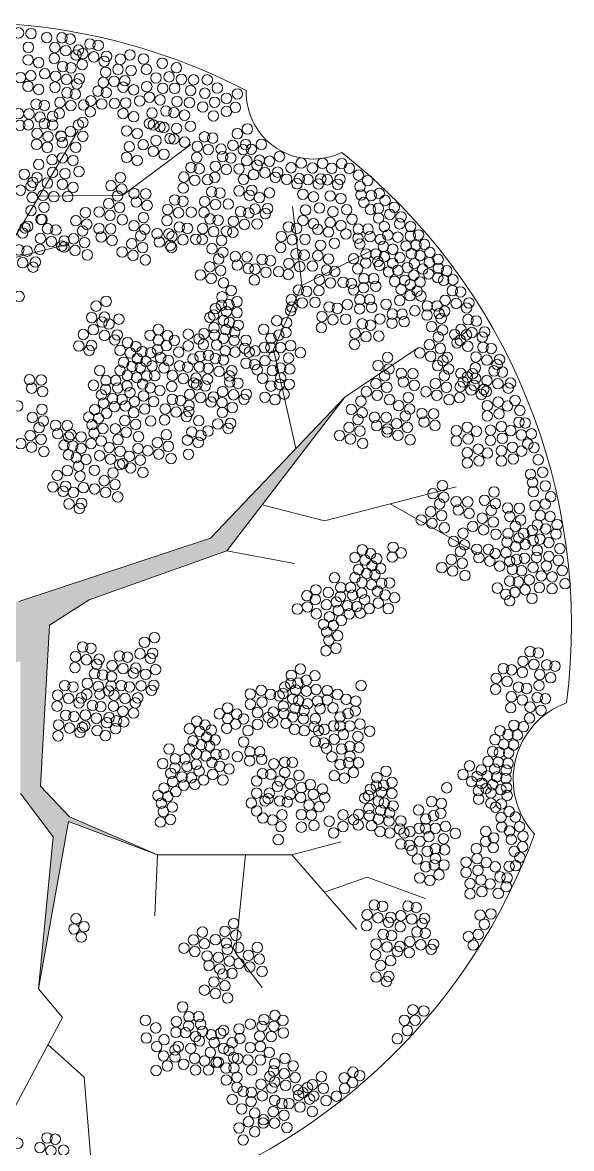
# Model space of a CAD drawing. Header units: millimetres. Extents: x 38613 to 88834, y 14193 to 29607.
# Drawn here: x 55752 to 56565, y 26973 to 28640 of the extents above; entities that cross this region are included whole.
import ezdxf

# ---------------------------------------------------------------- set-up
doc = ezdxf.new("R2010")
doc.units = ezdxf.units.MM
doc.layers.add('zelen', color=69, linetype='Continuous')

# ---------------------------------------------------------------- blocks, each defined once
blk = doc.blocks.new('7897')
at = {"layer": 'zelen', "linetype": 'Continuous', "lineweight": 13}
blk.add_hatch(color=256, dxfattribs=at).paths.add_polyline_path([(34.8, 6.7), (34.8, -188.9), (83.1, -253.2), (61.7, -478.2), (106.1, -230.2), (237.4, -279.6), (107.2, -223.7), (64.3, -178.2), (77.7, 60.3), (136.7, 97.8), (340.4, 170.1), (514.7, 397.9), (316.3, 188.9), (32.2, 95.1), (-45.6, 97.8), (-118.4, 225.8), (-39.3, 412.6), (-123.3, 234.4), (-262.7, 341.6), (-388.7, 432.7), (-407.4, 590.8), (-396.7, 413.9), (-275.5, 320.2), (-415.6, 239.8), (-266.7, 313.5), (-136.7, 213), (-64.3, 57.6), (-67, 28.1), (-262.7, -138), (-273.4, -250.5), (-469.1, -360.3), (-254.7, -253.2), (-241.2, -151.4), (-34.8, -6.7)])
at = {"layer": 'zelen', "lineweight": 13}
for p, q in [((5.3, 599.2), (119.5, 791.4)), ((186.4, 696.7), (286.8, 771.9)), ((62.4, 695.3), (186.4, 696.7)), ((451.2, 563), (437.3, 680)), ((5.3, 599.2), (105.6, 624.3)), ((451.2, 563), (551.6, 613.1)), ((409.4, 468.3), (451.2, 563)), ((442.3, 321.6), (409.4, 468.3)), ((514.7, 397.9), (624, 471.1)), ((514.7, 397.9), (316.3, 188.9)), ((340.4, 170.1), (514.7, 397.9)), ((484.7, 214.8), (679.8, 264.9)), ((392.7, 238.5), (484.7, 214.8)), ((582.2, 239.8), (710.4, 167.4)), ((316.3, 188.9), (32.2, 95.1)), ((136.7, 97.8), (340.4, 170.1)), ((340.4, 170.1), (440.4, 151.3)), ((77.7, 60.3), (136.7, 97.8)), ((64.3, -178.2), (77.7, 60.3)), ((107.2, -223.7), (64.3, -178.2)), ((34.8, -188.9), (83.1, -253.2)), ((61.7, -478.2), (106.1, -230.2)), ((237.4, -279.6), (106.1, -230.2)), ((107.2, -223.7), (237.4, -279.6)), ((83.1, -253.2), (61.7, -478.2)), ((436.6, -279.6), (509, -260.6)), ((237.4, -279.6), (233.8, -370.2)), ((237.4, -279.6), (436.6, -279.6)), ((367.8, -279.6), (353, -424.7)), ((436.6, -279.6), (532.6, -390.3)), ((484.6, -335), (548.1, -312.8)), ((548.1, -312.8), (633.8, -344.4)), ((353, -424.7), (392.4, -476.3)), ((61.7, -478.2), (97.2, -520.6)), ((97.2, -520.6), (18.5, -668.1)), ((75.6, -561.1), (129.2, -609.1)), ((129.2, -609.1), (139, -729.5))]:
    blk.add_line(p, q, dxfattribs=at)
at = {"layer": 'zelen', "color": 86, "lineweight": 5, "true_color": 0x228a00}
for centre in [(32, 936.9), (50.5, 935.8), (73.7, 930), (96.2, 929.6), (108.4, 927.6), (46.5, 915.5), (85.7, 915.3), (101.9, 910.6), (46.1, 896.8), (61.9, 892.9), (84.8, 899.1), (196.8, 904.2), (217, 898.2), (70.7, 876.4), (97.3, 887), (109.6, 885.1), (221.3, 882.8), (244.6, 891.9), (265.6, 885.3), (34.6, 870.6), (50.1, 873.4), (235.4, 870.2), (254.7, 871.8), (273.1, 868.2), (291, 867.4), (311.2, 867.4), (46.1, 857.8), (61.9, 853.1), (202.5, 852.6), (221.8, 857.3), (245.4, 854.8), (263, 854.8), (286.6, 851.5), (307.7, 847.6), (326.1, 855.3), (355.9, 846.5), (211.2, 836.1), (225.6, 841.6), (241.4, 837.7), (266.5, 835.3), (284.9, 833.6), (304.6, 827.3), (322.1, 834.2), (339.7, 840), (352.8, 826.5), (186.7, 817.5), (202.5, 812.8), (229.5, 818.2), (250.1, 821.2), (261.9, 818.9), (277.7, 815), (320.4, 813.9), (339.7, 820.7), (120.6, 800.7), (127.1, 804.5), (225.6, 802.6), (231.4, 800.7), (241.4, 797.9), (247.2, 796.9), (265.8, 795.5), (286.4, 798.6), (94.6, 784.3), (95.1, 783.9), (108.7, 790.8), (127.1, 783.9), (191.9, 791.7), (207.6, 787.8), (235.4, 777.4), (256, 780.4), (261.9, 779.9), (74.6, 767.5), (96.9, 774.3), (116.6, 767.5), (195.8, 768.3), (216.4, 771.3), (231.4, 761.7), (277.7, 775.2), (81.6, 749.1), (96.9, 751.8), (112.7, 748), (191.9, 752.7), (207.6, 748), (247.2, 757.1), (40.4, 727.6), (61.8, 742.2), (82.4, 730.4), (100.8, 728.5), (121.4, 731.5), (521.5, 736.4), (535.1, 726.3), (50.5, 710.1), (53.1, 715.8), (59.2, 722.7), (74.6, 714.7), (96.9, 712.8), (537.3, 709.5), (548.7, 718.3), (34.7, 704), (52.2, 693.3), (68, 696.3), (84.2, 694.4), (104.8, 694.4), (112.7, 708.1), (452.8, 698), (468.5, 694.2), (493.2, 695.4), (539, 696.9), (553.9, 696.1), (565.8, 699.3), (69.7, 678.8), (477.3, 677.7), (509, 691.6), (543, 685.9), (564.5, 677.1), (574.5, 688.9), (588.1, 678.8), (50.5, 673.8), (65.3, 660.9), (66.7, 660.4), (452.8, 659), (456.7, 674.7), (497.2, 672.1), (517.7, 675.1), (525.6, 661), (552.6, 675.5), (564.9, 662.8), (581.5, 668.3), (598.2, 664.5), (45.6, 650.5), (468.5, 654.3), (474.9, 645.9), (493.2, 656.4), (509, 651.7), (534.8, 646.4), (549.2, 646.4), (573.2, 650.2), (596, 654.3), (612.2, 650.2), (490.7, 642), (516.4, 639.3), (534.3, 633), (552.3, 635.2), (567.5, 631.2), (578.5, 637.6), (593.4, 634.5), (611.8, 636.2), (624, 637.8), (478.9, 622.5), (499.5, 625.5), (537.1, 624.3), (546.3, 609.7), (560.8, 609.7), (571.9, 620.8), (585.9, 616.7), (605.6, 621.4), (613.5, 610.1), (620.1, 622.5), (632.8, 623.8), (640.7, 612), (474.9, 606.9), (490.7, 602.2), (527.9, 602.6), (545.9, 596.3), (563.8, 598.5), (566.2, 592.8), (573.2, 605.4), (585.9, 595.8), (596.4, 604.1), (617.9, 595.5), (626.2, 607.3), (639.8, 597.2), (653, 601.6), (534, 587.6), (579.8, 583.2), (593.4, 585.4), (607.4, 589.5), (617, 578.2), (630.2, 587.3), (638.9, 580.2), (653.4, 588.4), (665.7, 584.8), (542.7, 559.6), (543.2, 573.1), (557.6, 573.1), (560.7, 561.8), (588.6, 569.2), (603.5, 570.6), (611.8, 564.2), (626.2, 568.1), (652.5, 574.4), (661.3, 570.6), (674.9, 571.4), (333.1, 546.1), (346.7, 555.4), (598.2, 557.1), (611.3, 547.8), (621.9, 554.6), (627.7, 547.2), (323.4, 528.8), (332.2, 533.8), (343.2, 534.6), (355.4, 539), (536.7, 528.4), (537.1, 541.9), (551.6, 541.9), (554.6, 530.6), (576, 535.2), (596, 540.9), (636.9, 532.6), (315.1, 515.6), (320.8, 519.2), (335.3, 511.2), (339.7, 524.4), (355.4, 522.8), (414.2, 510.7), (566.8, 513.5), (585.2, 520.6), (599.6, 520.6), (602.7, 509.4), (618.5, 525.5), (636.5, 519.2), (654.5, 521.4), (238.9, 497.8), (321.3, 500.5), (338.8, 497.5), (344, 508.5), (351.9, 493.9), (357.2, 504.1), (394.9, 498.1), (427.7, 493.4), (428.6, 507.9), (540.6, 506.2), (552.9, 504.2), (584.7, 507.2), (193.3, 478.3), (226.6, 489.3), (238.9, 482.1), (252.5, 488.7), (262.5, 481.6), (283.1, 490.9), (298.9, 483.8), (305.5, 475.8), (306.4, 491.7), (322.1, 489.5), (335.3, 484.6), (351.1, 481.8), (368.6, 481.8), (405.4, 484.6), (417.2, 489.5), (136.5, 466.8), (182.3, 467), (197.2, 463.2), (205.6, 472.5), (214.8, 465.1), (237.6, 467.8), (250.7, 473.9), (269.1, 464.3), (283.1, 473.6), (313, 459.7), (325.2, 475), (337.9, 466.2), (352.4, 464.3), (366.8, 470), (373.4, 464.3), (382.2, 466.2), (395.7, 471.1), (405.4, 471.1), (419.8, 471.1), (434.7, 473.9), (449.2, 463.4), (187.6, 449.2), (199.9, 443.4), (207.8, 454.7), (220.5, 450.5), (229.6, 444), (290.1, 454.1), (299.7, 442.4), (300.5, 458.1), (323.1, 454.8), (335.3, 452.9), (368.6, 447.8), (381.3, 445.9), (396.6, 451.6), (410.2, 458.5), (431.7, 455.5), (152.1, 437.1), (182.3, 437.1), (192.9, 429.9), (206.9, 426.7), (212.1, 441.8), (221.8, 428.8), (233.6, 429.4), (282.5, 442.1), (312.6, 440.5), (385.2, 438.2), (407.6, 437.1), (419.8, 440.9), (419.8, 426.4), (433.4, 439.3), (142.9, 415.4), (160.9, 409.1), (161.3, 422.5), (175.8, 422.5), (178.8, 411.3), (192.4, 414.3), (215.7, 417.3), (227, 411.5), (393.1, 425.6), (405.4, 414), (418.1, 416.8), (432.6, 416.8), (154.7, 401.1), (171.4, 395.6), (185, 394.5), (196.8, 404.4), (241.1, 407.4), (396.6, 397.5), (411.5, 394), (425.1, 402.2), (684.7, 396.8), (766.9, 392.6), (144.7, 379.1), (157.8, 388.8), (174, 383.5), (190.2, 384.6), (203.4, 391.2), (725.7, 385.1), (741.9, 390.3), (755.5, 384.5), (773.9, 378), (135.9, 368.2), (150.4, 366.5), (162.2, 373.9), (725.7, 370), (743.2, 373), (772.6, 360.5), (781.8, 359.4), (140.7, 356.9), (143.8, 344.5), (156.9, 351.1), (679.9, 347.9), (696.1, 353.1), (709.7, 347.3), (730.5, 348.8), (746.7, 354), (760.3, 348.3), (791, 343.4), (139.4, 328.9), (154.3, 332.7), (679.9, 332.8), (697.4, 335.8), (730.5, 333.7), (748, 336.7), (776.1, 341.8), (785.7, 328.3), (696.1, 315.4), (712.3, 320.7), (725.9, 314.9), (746.7, 318.3), (762.9, 323.5), (776.5, 317.8), (794.9, 323.1), (696.1, 300.3), (713.6, 303.4), (746.7, 303.2), (764.2, 306.2), (801.1, 305), (789.7, 283.6), (807.6, 286.6), (792.7, 271.5), (811.6, 266.3), (794.1, 257.8), (819.5, 250.3), (796.3, 237.2), (811.6, 239.6), (775.2, 216), (804.1, 222.6), (818.6, 221), (779.4, 196.1), (792.3, 200.4), (799.8, 208.6), (812, 202.6), (827.4, 195.1), (829.1, 208.9), (781.8, 179.8), (793.6, 185.8), (803.7, 187.5), (816.8, 182.5), (529.8, 160.3), (540.8, 171.6), (553, 165.8), (585, 161.2), (586.4, 175.5), (598.2, 167.2), (780.9, 159.2), (798.4, 160.5), (799.8, 171), (816.8, 161.9), (833.1, 173.5), (535.1, 142.5), (544.7, 156.5), (555.2, 148), (562.2, 158.4), (567.9, 143.9), (793.6, 145.7), (813.3, 147.9), (830.9, 156.2), (499.6, 130.4), (529.8, 130.4), (547.4, 136.7), (559.6, 135.1), (776.5, 140.8), (787.9, 127.3), (805.5, 133.1), (821.7, 131.7), (836.6, 141), (508.8, 115.9), (523.3, 115.9), (540.3, 123.3), (554.4, 120), (563.1, 110.6), (569.3, 122.2), (581.1, 122.7), (740.6, 115), (759, 125.4), (771.7, 124.3), (781.8, 112.5), (802.8, 115.8), (821.7, 114.1), (840.9, 121.5), (502.2, 94.4), (508.4, 102.4), (526.3, 104.6), (539.9, 107.6), (544.3, 97.7), (564.4, 92.8), (574.5, 104.9), (588.5, 100.8), (752.9, 105.9), (759, 96.3), (766.5, 108.9), (791.9, 99.9), (505.3, 82.1), (518.9, 88.9), (521.5, 76.9), (532.5, 87.8), (537.7, 78), (550.9, 84.6), (579.3, 84.6), (483.4, 61.5), (492.1, 72.5), (497.8, 59.8), (509.7, 67.3), (488.2, 50.2), (504.4, 44.5), (491.3, 37.9), (501.8, 26.1), (486.9, 22.2), (435.6, -14.1), (391.1, -36.4), (423.4, -41), (426, -31.4), (434.7, -26.5), (445.7, -25.6), (539, -29.2), (374.9, -41.7), (374.9, -56.8), (392.4, -53.7), (404.7, -42.2), (417.7, -44.6), (504.1, -42.2), (516.7, -49.5), (531.1, -52.3), (329.1, -71), (341.4, -62.4), (355, -71.5), (385.7, -69.3), (408.9, -68.5), (423.8, -59.7), (424.7, -70.7), (519.8, -70.7), (530.3, -66.8), (308.1, -87.7), (341.4, -78.1), (353.2, -86.3), (365.1, -78.6), (385.7, -86.6), (401.4, -76.5), (408, -84.4), (427.7, -85.2), (437.8, -75.6), (469.4, -90.2), (498.3, -89.1), (507.9, -75.6), (507.9, -89.1), (522.4, -89.1), (537.3, -86.3), (765.1, -88), (779.2, -90.2), (284.9, -93.2), (299.8, -97), (310.3, -105.6), (317.3, -95.1), (340.1, -92.4), (371.6, -96), (440.4, -94), (454.9, -96), (475.9, -96), (484.7, -94), (512.7, -101.7), (534.2, -104.7), (551.7, -96.8), (744.5, -96.2), (756.4, -102), (770.4, -102.5), (254.7, -123.1), (284.9, -123.1), (290.1, -111.1), (302.4, -116.8), (314.7, -118.5), (323, -109.7), (365.2, -112.6), (471.1, -112.4), (483.8, -114.3), (487.8, -122), (499.2, -108.6), (510.1, -123.1), (522.4, -119.3), (536, -120.9), (737.1, -109.1), (750.2, -116), (764.7, -117.1), (263.9, -137.7), (278.3, -137.7), (295.4, -130.3), (309.4, -133.6), (324.3, -131.4), (336.2, -130.8), (356, -134.3), (374, -140.6), (374.4, -127.2), (388.9, -127.2), (391.9, -138.4), (495.7, -134.7), (522.4, -133.8), (733.6, -127), (743.7, -128.1), (757.3, -128.9), (245.4, -144.8), (263.4, -151.1), (281.4, -149), (409.8, -145.1), (426, -142.6), (437.4, -142.9), (507.9, -146.2), (520.6, -143.5), (535.1, -143.5), (575.8, -156.1), (699.4, -148.1), (716.9, -154.4), (727, -141.5), (736.7, -152.8), (741.9, -142.6), (753.7, -154.4), (756.4, -144.3), (257.3, -159.1), (260.3, -171.5), (273.9, -164.6), (287.5, -165.7), (384.4, -170.4), (393.1, -159.7), (405.4, -160.8), (419, -170.4), (426, -158), (447, -162.1), (499.2, -162.7), (514.1, -166.3), (527.6, -158), (562.3, -165.4), (584.6, -172.6), (689.8, -161), (702.5, -171.2), (710.4, -163.8), (717.4, -173.9), (725.7, -163.2), (739.7, -164.3), (753.3, -166.8), (247.2, -181.1), (264.7, -186.3), (276.6, -176.7), (292.8, -175.6), (384.4, -188.5), (403.2, -188.5), (415, -178.6), (433.9, -174.5), (433.9, -190.7), (450.5, -180.3), (463.8, -175.7), (468.2, -190.2), (481.8, -182.5), (552.6, -182.7), (561.4, -177.8), (568.8, -187.1), (572.3, -177), (584.6, -188.8), (665.7, -180.5), (712.6, -184.9), (724, -181.6), (731, -188.2), (733.6, -176.1), (745.9, -183.3), (754.2, -180), (238.4, -192.1), (243.3, -203.3), (252.9, -193.7), (376.5, -203.1), (396.6, -200), (401.4, -196.7), (418.5, -200), (429.9, -201.4), (449.6, -194.8), (461.9, -206.2), (485.2, -195.1), (544.3, -195.9), (550, -192.3), (564.5, -200.3), (573.2, -203.1), (586.4, -207.4), (643.3, -200.9), (657.8, -203.6), (713, -197.3), (731, -203.3), (746.7, -204.4), (755.1, -191.8), (246.3, -215.7), (259.5, -209.1), (384.4, -214.9), (422, -220.6), (450.5, -220.1), (465.3, -220.7), (476.9, -208.6), (512.3, -220.6), (535.5, -219.8), (550.4, -211), (551.3, -222), (568, -214), (581.1, -217.6), (624, -213.5), (646.4, -222), (656.9, -218.2), (738, -209.4), (758.1, -215.7), (767.3, -223.9), (241.9, -231.3), (256.8, -227.5), (393.6, -225.3), (408, -228.3), (420.3, -238.2), (450.5, -238.8), (469.2, -236.2), (491.7, -230), (512.3, -237.9), (528.1, -227.8), (534.7, -235.7), (554.4, -236.6), (564.5, -226.9), (580.2, -229.7), (597.8, -229.7), (624.9, -240.4), (634.6, -226.9), (634.6, -240.4), (649, -240.4), (663.9, -237.7), (745.9, -224.5), (747.2, -238.5), (773.5, -237.9), (416.3, -257.4), (498.3, -247.3), (567.1, -245.3), (581.5, -247.3), (596, -241.5), (602.6, -247.3), (611.3, -245.3), (639.4, -253), (660.9, -256.1), (678.4, -248.1), (723.5, -245.1), (735.3, -254.7), (758.6, -244.5), (761.2, -256.9), (778.7, -252.2), (597.8, -263.7), (610.5, -265.7), (614.4, -273.4), (625.8, -259.9), (649, -270.6), (662.6, -272.3), (709.5, -270.6), (723.5, -260.2), (734.5, -269), (777.9, -267.9), (622.3, -286), (636.8, -274.5), (649, -285.2), (694.4, -290.6), (710.6, -285.4), (765.6, -274.5), (773.9, -283.5), (634.6, -297.5), (647.3, -294.8), (661.7, -294.8), (694.4, -305.7), (711.9, -302.7), (724.2, -291.2), (737.5, -297.5), (758.1, -297), (767.8, -295.9), (625.8, -314), (640.7, -317.6), (654.3, -309.3), (700.2, -322.3), (716.4, -317), (730, -322.8), (744.5, -312.4), (755.1, -314), (700.2, -337.4), (717.7, -334.3), (741.9, -336.8), (753.7, -326.9), (715.1, -368.9), (731, -367.2), (721.4, -382.5), (697.8, -400.7), (712.4, -397.5), (704.9, -413.3), (274.9, -504.9), (284.1, -519.4), (298.6, -519.4), (219.8, -524.7), (235.1, -535.9), (265.7, -526.6), (283.7, -532.9), (301.6, -530.7), (335.5, -539.8), (358.3, -537.6), (374.9, -530.4), (221.1, -551), (247.4, -553.5), (264.9, -542.5), (279, -543.1), (293.9, -548.8), (299.6, -555.2), (304.4, -541.2), (317.1, -546.1), (321.5, -557.6), (331.1, -543.9), (359.6, -551.6), (236.5, -563.7), (263.6, -568.6), (268.4, -563.7), (286.9, -566.4), (315.8, -572.2), (335.5, -566.4), (343.4, -569.4), (348.2, -557.9), (246.5, -577.4), (263.6, -579.1), (276.3, -589.8), (292.6, -581), (307.4, -584.8), (324.5, -586.7), (327.6, -586.7), (350.4, -579.9), (356.5, -581.3), (235.6, -599.1), (252.2, -592.2), (293.9, -598.3), (313.1, -598.3), (339, -595.3), (350.8, -595.3), (403.9, -607.7), (409.5, -599.7), (339.4, -613.1), (355.2, -609), (355.2, -623.8), (411.1, -616), (364.4, -629.9), (348.2, -641.9), (362.2, -655.9), (376.2, -645), (381.5, -662), (394.7, -671.9), (358.3, -684), (372.3, -674.9), (381.5, -689.7), (394.2, -676.8), (364.4, -701.8)]:
    blk.add_circle(centre, 7.74, dxfattribs=at)
at = {"layer": 'zelen', "color": 98, "lineweight": 5, "true_color": 0x004200}
for centre in [(120.7, 911.4), (137.6, 920.4), (149.9, 918.4), (117.2, 904), (127.1, 906.1), (143.3, 901.4), (162.2, 902.2), (126.2, 889.9), (86.8, 872.7), (103, 868), (118.3, 861.4), (121.9, 868.9), (85.9, 856.5), (103.7, 848.2), (116, 846.2), (58, 831.3), (70.2, 829.4), (93.2, 833.9), (109.4, 829.2), (128.3, 830), (139, 836.3), (47.5, 817), (63.7, 812.3), (82.5, 813.2), (92.3, 817.7), (138.1, 820.1), (46.6, 800.8), (70, 802.4), (82.3, 800.5), (370.7, 794.6), (59.5, 788.1), (75.7, 783.5), (307.1, 783), (319.4, 781.1), (355.8, 787.6), (58.6, 771.9), (296.6, 768.8), (312.8, 764.1), (331.7, 764.9), (349.2, 770.5), (364.6, 763.9), (368.1, 771.4), (376.4, 764.6), (391.3, 771.7), (295.8, 752.6), (333.9, 753.7), (346.1, 751.7), (369.8, 747.6), (388.6, 748.4), (403.3, 746.9), (418.2, 753.9), (450.3, 744.2), (481.9, 743.8), (510.4, 743.4), (287.1, 737.6), (299.4, 735.7), (323.3, 739.4), (339.6, 734.7), (358.4, 735.5), (379.8, 727), (385.1, 741), (396.7, 729.8), (415.5, 730.7), (435.3, 737.2), (467, 736.8), (495.5, 736.4), (276.6, 723.4), (292.8, 718.7), (311.7, 719.5), (322.5, 723.2), (364.9, 720), (412, 723.2), (428.8, 720.2), (444.1, 713.6), (447.6, 721), (460.4, 719.8), (475.8, 713.2), (479.3, 720.6), (489, 719.4), (504.3, 712.8), (507.8, 720.2), (275.7, 707.2), (317.8, 701.6), (330.1, 699.7), (358.3, 703), (373.7, 696.4), (377.2, 703.8), (388.4, 693), (403.4, 700.1), (263.1, 689.6), (275.3, 687.7), (307.3, 687.3), (323.5, 682.7), (342.4, 683.5), (381.9, 676), (400.7, 676.8), (251.7, 659.1), (252.6, 675.3), (268.8, 670.6), (287.6, 671.5), (306.4, 671.1), (315.2, 661.6), (327.4, 659.6), (360.6, 672.2), (372.8, 670.3), (397.2, 669.4), (41.6, 648.2), (74.9, 646.9), (87.2, 645), (269.8, 649.5), (282, 647.6), (304.6, 647.3), (320.9, 642.6), (339.7, 643.4), (350, 658), (366.3, 653.3), (385.1, 654.1), (431.4, 649.6), (443.7, 647.6), (38.1, 640.8), (64.4, 632.6), (80.6, 627.9), (99.5, 628.8), (259.2, 635.3), (275.4, 630.6), (294.3, 631.4), (303.8, 631.1), (349.2, 641.8), (420.9, 635.3), (437.1, 630.6), (455.9, 631.4), (32.4, 615.7), (44.7, 613.8), (63.5, 616.4), (96, 621.3), (258.4, 619.1), (420, 619.1), (442.5, 609.8), (38.1, 596.7), (57, 597.6), (392.5, 601.5), (404.8, 599.5), (432, 595.5), (454.8, 607.9), (53.5, 590.1), (382, 587.2), (398.2, 582.5), (417.1, 583.3), (431.1, 579.3), (448.2, 590.8), (467, 591.7), (487.9, 585.7), (500.1, 583.8), (381.1, 571), (477.3, 571.4), (493.6, 566.8), (512.4, 567.6), (446.2, 556.1), (458.5, 554.2), (476.5, 555.2), (674, 555.3), (686.2, 553.4), (146.7, 532.4), (161.6, 539.5), (434.8, 525.6), (435.7, 541.8), (451.9, 537.2), (470.8, 538), (491.6, 531.1), (503.8, 529.2), (663.4, 541.1), (679.7, 536.4), (695, 529.8), (698.5, 537.2), (140.2, 515.4), (159, 516.2), (180.6, 513.1), (481, 516.9), (497.3, 512.2), (516.1, 513), (662.6, 524.9), (697.2, 512.3), (709.5, 510.3), (142.7, 497.5), (155.5, 508.8), (165.7, 506), (480.2, 500.7), (686.7, 498), (702.9, 493.3), (721.8, 494.1), (127.8, 490.5), (159.1, 489), (174.4, 482.4), (178, 489.8), (529.2, 475.7), (530.1, 491.9), (546.3, 487.2), (565.2, 488), (685.8, 481.8), (718.3, 486.7), (121.2, 473.4), (140, 474.3), (719.4, 471.5), (731.6, 469.6), (270.2, 444), (708.9, 457.2), (725.1, 452.6), (740.4, 446), (743.9, 453.4), (259.7, 429.8), (294.8, 425.9), (328.8, 435.8), (344.1, 429.2), (347.6, 436.7), (696.1, 427.3), (708, 441), (735.7, 436.6), (748, 434.7), (258.8, 413.6), (275.9, 425.1), (291.3, 418.5), (295.8, 416), (308.1, 414.1), (311.7, 424.3), (344.5, 420.1), (356.8, 418.2), (685.6, 413), (708.4, 425.4), (720.6, 409.2), (725.2, 422.3), (741.4, 417.6), (756.7, 411), (760.2, 418.5), (259.5, 394.5), (271.8, 392.6), (285.3, 401.7), (301.5, 397), (320.4, 397.9), (334, 405.8), (350.2, 401.2), (365.6, 394.6), (369.1, 402), (701.8, 408.3), (717.1, 401.7), (724.3, 406.1), (249, 380.2), (284, 376.4), (284.4, 385.5), (316.9, 390.4), (333.2, 389.6), (348.4, 382.2), (248.1, 364), (265.2, 375.6), (280.5, 369), (333.5, 375.1), (326.9, 358.1), (342.2, 351.5), (345.7, 358.9), (89.2, 281.9), (104.2, 288.9), (82.7, 264.8), (101.5, 265.7), (128, 263.7), (98, 258.3), (113.1, 256.7), (106.5, 239.7), (121.9, 233.1), (125.4, 240.5), (126.8, 27.9), (139, 26), (218.3, 34.8), (233.2, 41.8), (116.3, 13.6), (132.5, 8.9), (151.3, 9.8), (181, 14.7), (193.3, 12.8), (211.7, 17.8), (227.1, 11.2), (230.6, 18.6), (789, 21), (801.3, 19.1), (115.4, -2.6), (147.8, 2.4), (170.5, 0.4), (186.7, -4.2), (205.5, -3.4), (234.8, -5.5), (749.4, -4.1), (761.7, -6), (778.5, 6.7), (794.7, 2.1), (813.8, 1.4), (826, -0.5), (144.4, -11.7), (156.6, -13.6), (169.6, -15.8), (202, -10.8), (219.9, -12.6), (738.9, -18.4), (755.1, -23), (777.6, -9.5), (803.3, -12.9), (819.5, -17.6), (100.4, -29.3), (112.7, -31.2), (133.8, -25.9), (150.1, -30.6), (168.9, -29.8), (183.9, -29.3), (196.2, -31.2), (213.3, -29.6), (228.7, -36.2), (232.2, -28.8), (738, -34.6), (771.8, -31.6), (784, -33.5), (802.4, -29.1), (89.9, -43.5), (106.1, -48.2), (121.4, -54.8), (124.9, -47.4), (205, -54.8), (208.5, -47.4), (761.3, -45.8), (777.5, -50.5), (799.6, -46.9), (811.9, -48.8), (89, -59.7), (101.8, -73.2), (130.9, -72.8), (760.4, -62), (789.1, -61.1), (805.3, -65.8), (91.3, -87.5), (114.1, -75.1), (130, -89), (788.2, -77.3), (90.5, -103.7), (107.5, -92.2), (122.9, -98.7), (126.4, -91.3), (558.4, -354.1), (570.7, -356), (608.3, -355.7), (620.6, -357.7), (547.9, -368.4), (564.1, -373), (583, -372.2), (597.8, -370), (632.9, -373.9), (547, -384.6), (579.5, -379.6), (596.9, -386.2), (614, -374.7), (629.3, -381.3), (571.7, -397.3), (584, -399.2), (621.6, -394), (633.9, -395.9), (561.2, -411.6), (577.4, -416.2), (592.8, -422.8), (596.3, -415.4), (611.1, -408.2), (627.3, -412.9), (642.7, -419.5), (646.2, -412.1), (560.3, -427.8), (582.6, -436.5), (610.2, -424.4), (567.7, -443.5), (561.1, -460.6), (576.4, -467.2), (580, -459.7), (30.9, -706.6), (74.1, -698.8), (86.3, -700.7), (63.6, -713.1), (79.8, -717.7), (98.6, -716.9)]:
    blk.add_circle(centre, 7.74, dxfattribs=at)
at = {"layer": 'zelen', "color": 108, "lineweight": 5}
for centre in [(158.7, 894.8), (182.6, 897.9), (160.8, 878.6), (179.2, 882.8), (198.6, 881.1), (157.4, 863.5), (173.3, 865.2), (189.3, 866.1), (149.5, 850.6), (161.8, 848.6), (186.7, 856.5), (155.2, 831.6), (174, 832.4), (190.6, 833.1), (227.6, 463.3), (242.1, 456.1), (253.8, 451.7), (247.3, 440.8), (218.7, 380), (227.6, 362.3), (298.7, 362.8), (288.3, 346), (312.4, 347.6), (99.4, 326.8), (106.2, 338.5), (109.3, 342.2), (124.6, 338.8), (281.9, 334), (297.9, 330.8), (301.9, 341.2), (105.8, 312.3), (112.2, 325.5), (124.6, 321.7), (283.5, 313.2), (117.4, 308), (120.8, 295.6), (131.9, 305.5), (123, 280.7), (144.3, 289.5), (738.5, 194.7), (756.5, 195.7), (767.4, 206.6), (754.9, 183.2), (767.8, 176.6), (772.4, 189.1), (737.4, 166.1), (753.3, 167.3), (759, 154.8), (769.1, 157.2), (472, 112.3), (458.7, 103.7), (471.2, 98.2), (490.4, 108.7), (444.6, 84.1), (459.5, 87.2), (472.8, 77), (487.7, 90.4), (449.2, -4.8), (458, -21.3), (470.6, -14.7), (165.4, -37.2), (442.2, -35.8), (458, -37.5), (472.3, -35.1), (488.8, -36.7), (133, -42.1), (152.3, -41.9), (173.4, -43.5), (189.6, -48.2), (437.8, -49), (446.6, -51.7), (459.7, -56.1), (474.5, -52.1), (488.8, -50.4), (141.4, -58.6), (153.7, -60.5), (172.5, -59.7), (186.4, -67.2), (202.2, -69.9), (441.3, -62.7), (454.5, -66.3), (478.3, -63.6), (147.1, -77.5), (162.5, -84.1), (166, -76.7), (176.9, -81.5), (187.8, -82.9), (453.6, -78.4), (471.1, -78.4), (148.2, -95.9), (160.5, -103.4), (175.5, -93.1), (117.2, -374.4), (113.9, -389.4), (128.9, -386.1), (124.7, -401.5), (395.3, -523.7), (411.4, -517.5), (392.2, -533.5), (409.8, -533.5), (423.3, -524.7), (389, -548), (406, -548.8), (423.9, -543.4), (374.9, -565), (389.8, -563.7), (403, -572.2), (371.4, -583.4), (389.8, -583.4), (410.9, -588.9), (426.2, -581)]:
    blk.add_circle(centre, 7.74, dxfattribs=at)
at = {"layer": 'zelen', "lineweight": 5}
for centre in [(31.9, 817.3), (33.9, 800.1), (168.7, 710.6), (182.8, 722.7), (178.5, 695.5), (184.8, 705.6), (203, 699), (220.3, 698.6), (165.4, 683.9), (181.6, 678.4), (206.2, 686.5), (222.3, 681.5), (130.9, 670.9), (151.3, 671.8), (167.4, 666.7), (185.6, 660.2), (216.9, 663.5), (116.8, 658.8), (126.7, 643.7), (133, 653.7), (151.2, 647.1), (168.4, 646.8), (202.7, 651.4), (218.9, 646.3), (113.5, 632.1), (129.7, 626.5), (154.3, 634.7), (170.5, 629.6), (212.6, 636.3), (237.1, 639.7), (240.2, 627.3), (254.4, 639.4), (332.5, 629.4), (99.4, 619.9), (115.6, 614.9), (185.3, 612.5), (199.5, 624.7), (215.7, 619.1), (256.4, 622.2), (318.3, 617.3), (334.5, 612.2), (133.8, 608.3), (201.5, 607.5), (219.7, 600.9), (328.2, 602.2), (352.7, 605.7), (355.8, 593.2), (370, 605.3), (300.9, 578.5), (315.1, 590.6), (331.2, 585), (372, 588.2), (317.1, 573.4), (335.3, 566.9), (32.8, 546.8), (657.4, 514.1), (643.3, 502), (659.5, 497), (653.2, 486.9), (677.6, 490.4), (680.8, 477.9), (694.9, 490), (625.9, 463.2), (640, 475.3), (656.2, 469.8), (696.9, 472.9), (564, 444.4), (578.2, 456.5), (642, 458.1), (652.3, 444.4), (660.2, 451.6), (666.4, 456.5), (573.9, 429.3), (580.2, 439.4), (598.4, 432.8), (615.7, 432.4), (662.2, 429.3), (668.5, 439.4), (686.6, 432.8), (703.9, 432.4), (48.2, 423.5), (51.4, 411), (65.5, 423.1), (560.8, 417.7), (577, 412.2), (601.5, 420.3), (617.7, 415.3), (649, 417.7), (665.2, 412.2), (689.8, 420.3), (706, 415.3), (67.6, 406), (546.6, 405.6), (562.8, 400.5), (581, 394), (608.8, 397.1), (634.9, 405.6), (651.1, 400.5), (669.2, 394), (30.8, 384.7), (66.6, 379.7), (524.4, 379.6), (538.6, 391.7), (594.7, 385), (610.8, 380), (52.5, 367.6), (68.7, 362.5), (189.3, 362.9), (202.4, 374.6), (534.3, 364.5), (540.6, 374.6), (558.8, 368), (576.1, 367.6), (604.5, 369.9), (629, 373.4), (632.2, 360.9), (646.3, 373), (62.4, 352.5), (86.8, 356), (90, 343.5), (104.1, 355.6), (175.1, 350.8), (191.3, 345.8), (205.4, 357.4), (521.2, 352.9), (537.3, 347.4), (561.9, 355.5), (577.3, 346.2), (578.1, 350.5), (591.4, 358.3), (607.6, 352.8), (648.3, 355.9), (35.1, 328.8), (49.2, 340.9), (65.4, 335.3), (179.2, 334.7), (209.5, 339.2), (237.5, 330.5), (250.7, 342.1), (507, 340.8), (523.2, 335.7), (541.4, 329.2), (593.4, 341.1), (611.6, 334.6), (51.3, 323.7), (69.4, 317.2), (151.9, 310.9), (166.1, 323), (182.3, 317.5), (195.8, 310.1), (208.9, 321.7), (223.4, 318.3), (239.6, 313.3), (253.7, 324.9), (168.1, 305.9), (181.6, 297.9), (186.3, 299.3), (197.8, 292.9), (212, 304.5), (257.8, 306.7), (171.8, 285.5), (216, 286.3), (144.5, 261.8), (158.7, 273.9), (174.8, 268.3), (659.4, 266.8), (160.7, 256.7), (178.9, 250.1), (645.3, 254.7), (661.4, 249.6), (679.6, 243.1), (696.9, 242.7), (721.6, 245.1), (735.7, 257.3), (642, 228), (655.1, 239.6), (682.8, 230.6), (731.5, 230.1), (737.7, 240.1), (755.9, 233.5), (773.2, 233.2), (627.9, 215.9), (644, 210.8), (658.2, 222.4), (698.9, 225.5), (718.3, 218.5), (734.5, 212.9), (759.1, 221.1), (662.2, 204.3), (689.9, 196.3), (704.2, 206.3), (720.3, 201.3), (675.8, 184.1), (692, 179.1), (685.7, 169.1), (710.1, 172.5), (713.3, 160), (727.4, 172.2), (658.4, 145.3), (672.5, 157.4), (688.7, 151.9), (729.5, 155), (674.6, 140.3), (692.7, 133.7), (295, -145.9), (299.3, -155.8), (318.2, -142.9), (329.6, -148.7), (343.6, -152.8), (305.9, -169), (319.5, -160.8), (334.4, -169), (350.5, -381.6), (290.9, -405.8), (304.1, -394.2), (323.3, -405.3), (337.4, -393.2), (353.6, -398.7), (276.8, -417.9), (292.9, -423), (307.1, -411.4), (339.4, -410.3), (341, -419.9), (357.6, -416.9), (385.4, -416.9), (311.1, -429.5), (327.8, -431.6), (344, -437.1), (358.1, -440.7), (372.3, -428.5), (388.4, -434.1), (313.7, -443.7), (329.8, -448.7), (334.4, -456.3), (348, -455.3), (374.3, -445.7), (392.5, -452.3), (321.2, -467.9), (337.4, -473.5), (307.1, -480.1), (323.3, -485.1), (341.4, -491.7), (615.6, -509.2), (632, -510.9), (603, -524.6), (607.4, -539.9), (618.9, -524.6), (592.6, -552), (425.2, -603.9), (438.4, -592.2), (527.1, -601.4), (536.9, -606.5), (390.7, -619.3), (427.3, -621), (441.4, -609.4), (459.6, -624.2), (467, -619.9), (480.2, -608.3), (513.9, -609.9), (526.4, -616.7), (376.6, -631.5), (392.7, -636.5), (406.9, -624.9), (445.4, -627.6), (446.5, -635.8), (452.9, -632), (469, -637), (483.2, -625.4), (502.4, -637), (514.6, -625.5), (410.9, -643.1), (422, -648.1), (432.3, -648), (448.5, -653), (462.7, -641.4), (487.2, -643.6), (408.9, -659.8), (425, -665.3), (466.7, -659.6), (410.9, -676.9), (429.1, -683.5)]:
    blk.add_circle(centre, 7.74, dxfattribs=at)
at = {"layer": 'zelen', "color": 246, "lineweight": 5}
for centre in [(524.7, 565.9), (527.9, 556.4), (436.5, 531), (518.7, 534.7), (217, 399.5), (231.9, 391.2), (744.1, 147.6), (763, 142.7), (497.4, -62.2), (295.8, -81.9), (377.1, -598.3)]:
    blk.add_circle(centre, 7.74, dxfattribs=at)
at = {"layer": 'zelen', "color": 22, "lineweight": 5}
blk.add_circle((651.4, 532.6), 7.74, dxfattribs=at)
at = {"layer": 'zelen', "lineweight": 15}
for centre, radius, start, end in [((-43.3, 58.6), 893.6, 62.5244, 101.1911), ((467.7, 848.8), 98.7, 178.4668, 295.7559), ((-43.3, 58.6), 893.6, 352.7213, 51.6983), ((884.2, -167.7), 120.2, 109.9633, 222.6207), ((-43.3, 58.6), 893.6, 288.8248, 339.8628)]:
    blk.add_arc(centre, radius, start, end, dxfattribs=at)

msp = doc.modelspace()

# ---------------------------------------------------------------- block references
at = {"layer": 'zelen'}
msp.add_blockref('7897', (55714.4, 27687.6), dxfattribs=at)

doc.saveas('drawing.dxf')
